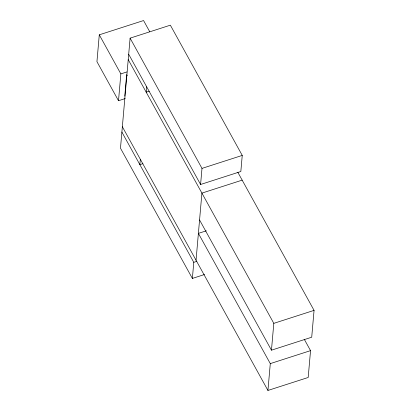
<?xml version="1.0" encoding="UTF-8"?>
<svg xmlns="http://www.w3.org/2000/svg" width="411" height="411" viewBox="0 0 411 411"><rect width="100%" height="100%" fill="white"/><g stroke="black" fill="none" stroke-linecap="round" stroke-linejoin="round"><path stroke-width="0.62" d="M149.727 31.714L143.567 20.55L99.287 34.822L96.939 61.66L118.507 100.731L125.18 98.583M118.507 100.731L120.855 73.893L99.287 34.822M124.78 96.102L126.66 74.627L127.256 75.716M128.694 54.257L200.583 184.488L240.836 171.515L242.243 155.415L170.354 25.179L130.102 38.151L120.48 148.196L192.374 278.432L204.57 274.502M140.331 159.283L139.858 164.652L142.91 163.67M146.665 86.813L146.198 92.182L149.244 91.201M192.374 278.432L193.781 262.326L121.887 132.095M200.583 184.488L201.991 168.387L130.102 38.151M196.047 260.214L201.914 193.113L242.166 180.141M304.34 339.409L310.541 350.634L308.193 377.478L267.941 390.45L270.289 363.612L198.395 233.376L206.322 230.818M237.83 172.291L314.061 310.377L311.713 337.215L271.46 350.187L273.808 323.349L128.222 59.626M120.855 73.893L126.922 71.935M201.991 168.387L242.243 155.415M193.781 262.326L196.828 261.345M273.808 323.349L314.061 310.377M270.289 363.612L310.541 350.634M199.566 219.957L271.46 350.187M122.355 126.727L267.941 390.45"/></g></svg>
